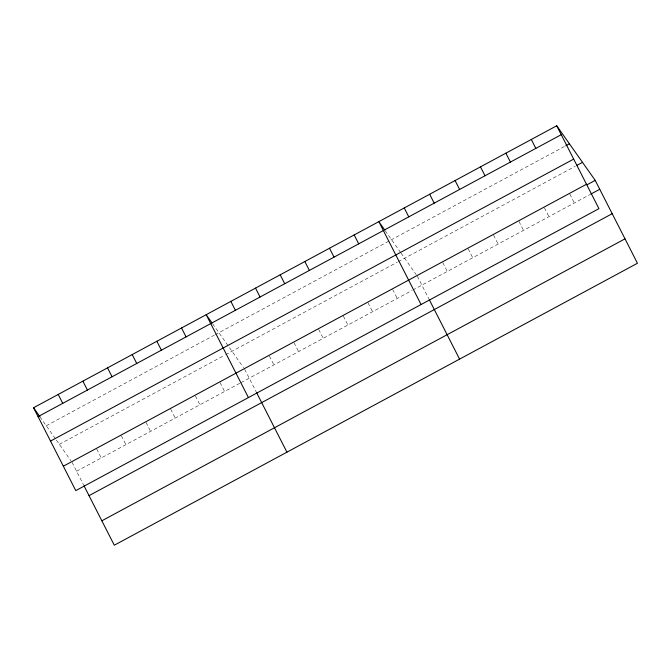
<?xml version="1.0" encoding="UTF-8"?>
<svg xmlns="http://www.w3.org/2000/svg" width="671" height="671" viewBox="0 0 671 671"><rect width="100%" height="100%" fill="white"/><g stroke="black" fill="none" stroke-linecap="round" stroke-linejoin="round"><path stroke-width="0.5" stroke-dasharray="3.35 2.52" d="M46.257 425.758L214.334 335.173M215.248 334.678L564.881 146.244M59.35 444.319L224.684 355.211M225.599 354.716L397.333 262.168M398.247 261.673L575.248 166.274M76.595 471.235L240.101 383.116M241.015 382.621L411.835 290.56M412.749 290.065L589.775 194.657M385.188 230.656L400.47 252.321M401.065 253.168L416.188 274.607M212.548 323.699L243.548 367.649M39.899 416.75L55.777 439.253M56.372 440.101L70.9 460.7M569.805 194.07L574.342 202.977M544.399 207.767L548.937 216.666M518.985 221.464L523.523 230.363M493.579 235.16L498.108 244.059M468.165 248.849L472.703 257.756M442.751 262.546L447.289 271.453M417.345 276.242L428.794 298.704M392.678 289.536L397.215 298.436M368.018 302.831L372.556 311.73M343.351 316.116L347.888 325.024M318.691 329.411L323.229 338.318M294.024 342.705L298.561 351.604M269.365 355.999L273.902 364.898M244.697 369.293L256.146 391.755M220.038 382.579L224.575 391.487M195.37 395.873L199.908 404.772M170.711 409.167L175.248 418.067M146.043 422.462L150.581 431.361M121.384 435.747L125.922 444.655M96.716 449.042L101.254 457.949M72.057 462.336L83.506 484.798"/><path stroke-width="1.01" d="M556.712 125.779L598.943 208.664L75.781 490.627L33.55 407.742L556.712 125.779L595.219 180.373L637.45 263.258L114.288 545.221L83.967 485.703M38.088 416.641L561.25 134.686M565.787 145.758L569.419 143.795M50.526 441.057L573.688 159.094M577.068 165.292L582.512 162.365M63.342 466.211L586.504 184.248M587.05 184.777L595.219 180.373M590.681 194.171L599.757 189.281M89.033 495.651L612.195 213.697M101.849 520.805L625.011 238.842M384.617 229.834L378.838 221.648L421.069 304.533M211.969 322.885L206.19 314.691L248.421 397.576M33.55 407.742L39.899 416.75M531.306 139.476L535.835 148.383M505.892 153.173L510.43 162.072M480.478 166.869L485.016 175.768M455.072 180.566L459.61 189.465M429.658 194.255L434.196 203.162M404.252 207.951L408.782 216.859M429.247 299.61L459.576 359.128M354.171 234.942L358.708 243.841M329.511 248.236L334.049 257.136M304.844 261.522L309.381 270.43M280.184 274.816L284.722 283.724M255.517 288.111L260.054 297.01M230.858 301.405L235.395 310.304M256.607 392.661L286.928 452.17M181.531 327.985L186.068 336.892M156.863 341.279L161.401 350.178M132.204 354.573L136.741 363.472M107.536 367.867L112.074 376.767M82.877 381.153L87.415 390.061M58.209 394.447L62.747 403.355"/></g></svg>
